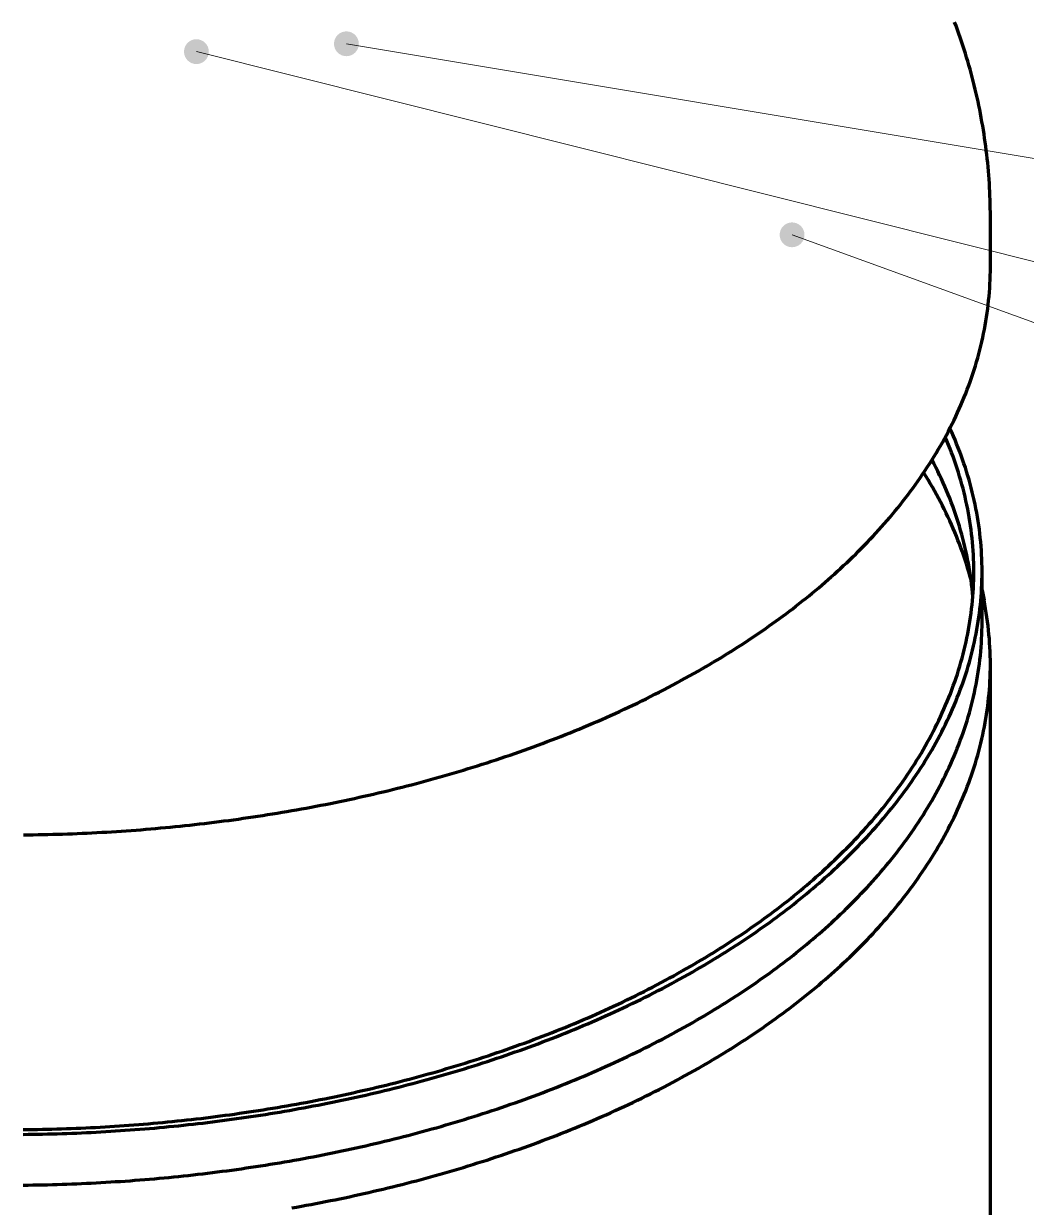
# Model space of a CAD drawing. Header units: millimetres. Extents: x 0 to 594, y 0 to 420.
# Drawn here: x 253.1 to 301.6, y 183 to 240.2 of the extents above; entities that cross this region are included whole.
import ezdxf

# ---------------------------------------------------------------- set-up
doc = ezdxf.new("R2010")
doc.units = ezdxf.units.MM
doc.layers.add('01-VISIBLE', color=7, linetype='CONTINUOUS', lineweight=70)
doc.layers.add('08-FINA', color=5, linetype='CONTINUOUS', lineweight=18)

msp = doc.modelspace()

# ---------------------------------------------------------------- hatches: boundary and pattern name
at = {"layer": '08-FINA'}
h = msp.add_hatch(color=7, dxfattribs=at)
h.dxf.hatch_style = 1
edge = h.paths.add_edge_path()
edge.add_arc((268.736, 239.247), 0.6, 0, 360)
h = msp.add_hatch(color=7, dxfattribs=at)
h.dxf.hatch_style = 1
edge = h.paths.add_edge_path()
edge.add_arc((261.489, 238.867), 0.6, 0, 360)
h = msp.add_hatch(color=7, dxfattribs=at)
h.dxf.hatch_style = 1
edge = h.paths.add_edge_path()
edge.add_arc((290.269, 230.018), 0.6, 0, 360)

# ---------------------------------------------------------------- linework, layer by layer
at = {"layer": '01-VISIBLE'}
for p, q in [((299.849, 228.452), (299.849, 230.901)), ((299.449, 211.302), (299.449, 213.752)), ((299.449, 212.846), (299.544, 212.364)), ((299.849, 90.461), (299.849, 209.261))]:
    msp.add_line(p, q, dxfattribs=at)
for points in [[(299.849, 230.901), (299.848, 231.101), (299.846, 231.301), (299.842, 231.501), (299.837, 231.701), (299.83, 231.901), (299.821, 232.101), (299.811, 232.301), (299.8, 232.501), (299.787, 232.7), (299.772, 232.9), (299.756, 233.099), (299.739, 233.299), (299.72, 233.498), (299.699, 233.697), (299.677, 233.896), (299.653, 234.094), (299.628, 234.293), (299.601, 234.491), (299.573, 234.689), (299.543, 234.887), (299.512, 235.085), (299.479, 235.282), (299.445, 235.479), (299.41, 235.676), (299.372, 235.873), (299.334, 236.069), (299.294, 236.265), (299.252, 236.461), (299.209, 236.656), (299.165, 236.851), (299.119, 237.046), (299.071, 237.24), (299.023, 237.434), (298.973, 237.628), (298.921, 237.821), (298.868, 238.014), (298.814, 238.207), (298.758, 238.399), (298.701, 238.591), (298.642, 238.782), (298.582, 238.973), (298.521, 239.163), (298.458, 239.353), (298.394, 239.543), (298.329, 239.732), (298.262, 239.921), (298.194, 240.109), (298.124, 240.296)], [(285.937, 209.06), (286.111, 209.161), (286.285, 209.263), (286.458, 209.366), (286.631, 209.469), (286.803, 209.574), (286.975, 209.679), (287.147, 209.785), (287.318, 209.892), (287.488, 209.999), (287.658, 210.108), (287.828, 210.217), (287.996, 210.327), (288.165, 210.438), (288.332, 210.55), (288.5, 210.662), (288.666, 210.776), (288.832, 210.89), (288.998, 211.005), (289.162, 211.121), (289.327, 211.238), (289.49, 211.356), (289.653, 211.475), (289.815, 211.594), (289.977, 211.715), (290.138, 211.836), (290.298, 211.958), (290.458, 212.081), (290.617, 212.205), (290.775, 212.33), (290.932, 212.456), (291.089, 212.583), (291.245, 212.711), (291.4, 212.839), (291.555, 212.969), (291.708, 213.099), (291.861, 213.231), (292.013, 213.363), (292.164, 213.496), (292.315, 213.631), (292.464, 213.766), (292.613, 213.902), (292.76, 214.039), (292.907, 214.177), (293.053, 214.316), (293.198, 214.457), (293.342, 214.598), (293.485, 214.74), (293.627, 214.883), (293.768, 215.027), (293.908, 215.172), (294.047, 215.318), (294.185, 215.465), (294.322, 215.613), (294.458, 215.762), (294.592, 215.912), (294.726, 216.063), (294.858, 216.215), (294.989, 216.368), (295.119, 216.522), (295.248, 216.677), (295.375, 216.833), (295.502, 216.99), (295.627, 217.148), (295.75, 217.308), (295.873, 217.468), (295.994, 217.629), (296.113, 217.791), (296.231, 217.954), (296.348, 218.119), (296.464, 218.284), (296.578, 218.45), (296.69, 218.618), (296.801, 218.786), (296.91, 218.955), (297.018, 219.126), (297.124, 219.297), (297.229, 219.469), (297.332, 219.643), (297.433, 219.817), (297.532, 219.992), (297.63, 220.168), (297.726, 220.345), (297.821, 220.524), (297.913, 220.703), (298.004, 220.883), (298.093, 221.064), (298.18, 221.245), (298.265, 221.428), (298.348, 221.612), (298.429, 221.796), (298.508, 221.982), (298.585, 222.168), (298.66, 222.355), (298.733, 222.543), (298.804, 222.732), (298.873, 222.921), (298.94, 223.111), (299.004, 223.302), (299.066, 223.494), (299.126, 223.686), (299.184, 223.88), (299.24, 224.073), (299.293, 224.268), (299.344, 224.463), (299.392, 224.658), (299.439, 224.855), (299.482, 225.051), (299.524, 225.249), (299.563, 225.446), (299.599, 225.645), (299.634, 225.843), (299.665, 226.042), (299.694, 226.242), (299.721, 226.441), (299.745, 226.642), (299.767, 226.842), (299.786, 227.043), (299.803, 227.243), (299.817, 227.445), (299.828, 227.646), (299.837, 227.847), (299.844, 228.049), (299.848, 228.25), (299.849, 228.452)], [(299.049, 213.752), (299.048, 213.954), (299.044, 214.157), (299.037, 214.359), (299.028, 214.562), (299.016, 214.764), (299.002, 214.966), (298.984, 215.168), (298.965, 215.37), (298.943, 215.571), (298.918, 215.772), (298.89, 215.973), (298.86, 216.173), (298.828, 216.373), (298.793, 216.573), (298.755, 216.772), (298.715, 216.97), (298.672, 217.169), (298.627, 217.366), (298.58, 217.563), (298.53, 217.759), (298.478, 217.955), (298.423, 218.15), (298.366, 218.345), (298.307, 218.538), (298.246, 218.731), (298.182, 218.924), (298.116, 219.115), (298.047, 219.306), (297.977, 219.496), (297.904, 219.685), (297.829, 219.873), (297.752, 220.061), (297.673, 220.247)], [(299.449, 213.752), (299.448, 213.956), (299.444, 214.16), (299.437, 214.364), (299.428, 214.568), (299.416, 214.772), (299.401, 214.976), (299.384, 215.179), (299.364, 215.383), (299.342, 215.586), (299.317, 215.788), (299.289, 215.991), (299.259, 216.193), (299.226, 216.394), (299.191, 216.595), (299.153, 216.796), (299.113, 216.996), (299.07, 217.196), (299.024, 217.395), (298.977, 217.593), (298.926, 217.791), (298.874, 217.989), (298.819, 218.185), (298.761, 218.381), (298.702, 218.577), (298.64, 218.771), (298.575, 218.965), (298.509, 219.158), (298.44, 219.35), (298.369, 219.542), (298.296, 219.732), (298.22, 219.922), (298.143, 220.111), (298.063, 220.299), (297.982, 220.486), (297.898, 220.673)], [(298.749, 214.353), (298.708, 214.553), (298.665, 214.753), (298.619, 214.952), (298.571, 215.15), (298.52, 215.348), (298.467, 215.546), (298.411, 215.742), (298.353, 215.938), (298.293, 216.134), (298.23, 216.328), (298.166, 216.522), (298.098, 216.715), (298.029, 216.907), (297.957, 217.098), (297.883, 217.289), (297.807, 217.479), (297.729, 217.667), (297.649, 217.855), (297.566, 218.042), (297.482, 218.228), (297.395, 218.414), (297.307, 218.598), (297.217, 218.781), (297.124, 218.963), (297.03, 219.145)], [(298.915, 213.345), (298.862, 213.541), (298.807, 213.737), (298.749, 213.931), (298.689, 214.125), (298.627, 214.319), (298.563, 214.511), (298.496, 214.703), (298.427, 214.894), (298.356, 215.084), (298.283, 215.274), (298.208, 215.462), (298.13, 215.65), (298.051, 215.837), (297.97, 216.023), (297.886, 216.208), (297.801, 216.392), (297.713, 216.576), (297.624, 216.758), (297.532, 216.939), (297.439, 217.12), (297.344, 217.299), (297.247, 217.478), (297.149, 217.655), (297.048, 217.832), (296.946, 218.007), (296.842, 218.182), (296.737, 218.355), (296.63, 218.528)], [(299.001, 212.527), (298.983, 212.731), (298.963, 212.935), (298.94, 213.139), (298.915, 213.342), (298.887, 213.545), (298.856, 213.748), (298.823, 213.95), (298.787, 214.152), (298.749, 214.353)], [(285.371, 194.687), (285.545, 194.788), (285.719, 194.89), (285.892, 194.992), (286.065, 195.096), (286.237, 195.2), (286.409, 195.305), (286.58, 195.411), (286.751, 195.518), (286.921, 195.626), (287.091, 195.734), (287.26, 195.844), (287.429, 195.954), (287.597, 196.065), (287.764, 196.177), (287.931, 196.289), (288.097, 196.403), (288.263, 196.518), (288.428, 196.633), (288.593, 196.749), (288.757, 196.866), (288.92, 196.984), (289.082, 197.103), (289.244, 197.223), (289.406, 197.344), (289.566, 197.465), (289.726, 197.588), (289.885, 197.711), (290.044, 197.835), (290.201, 197.961), (290.358, 198.087), (290.515, 198.214), (290.67, 198.342), (290.825, 198.471), (290.979, 198.601), (291.132, 198.732), (291.284, 198.864), (291.435, 198.997), (291.586, 199.131), (291.736, 199.265), (291.884, 199.401), (292.032, 199.538), (292.179, 199.676), (292.325, 199.814), (292.471, 199.954), (292.615, 200.095), (292.758, 200.236), (292.9, 200.379), (293.041, 200.523), (293.181, 200.667), (293.32, 200.813), (293.458, 200.96), (293.595, 201.108), (293.731, 201.256), (293.866, 201.406), (293.999, 201.557), (294.131, 201.709), (294.263, 201.862), (294.393, 202.015), (294.521, 202.17), (294.649, 202.326), (294.775, 202.483), (294.9, 202.641), (295.023, 202.801), (295.145, 202.961), (295.266, 203.122), (295.386, 203.284), (295.504, 203.447), (295.62, 203.611), (295.735, 203.777), (295.849, 203.943), (295.961, 204.11), (296.072, 204.279), (296.181, 204.448), (296.288, 204.619), (296.394, 204.79), (296.498, 204.962), (296.6, 205.136), (296.701, 205.31), (296.8, 205.486), (296.897, 205.662), (296.993, 205.839), (297.086, 206.018), (297.178, 206.197), (297.268, 206.377), (297.356, 206.558), (297.442, 206.741), (297.526, 206.923), (297.609, 207.107), (297.689, 207.292), (297.767, 207.478), (297.843, 207.664), (297.917, 207.852), (297.989, 208.04), (298.059, 208.229), (298.126, 208.419), (298.192, 208.609), (298.255, 208.8), (298.316, 208.992), (298.374, 209.185), (298.43, 209.378), (298.484, 209.572), (298.536, 209.767), (298.585, 209.962), (298.632, 210.158), (298.677, 210.355), (298.719, 210.552), (298.758, 210.749), (298.796, 210.947), (298.83, 211.146), (298.862, 211.344), (298.892, 211.544), (298.919, 211.743), (298.944, 211.943), (298.966, 212.143), (298.985, 212.344), (299.002, 212.545), (299.016, 212.745), (299.028, 212.947), (299.037, 213.148), (299.044, 213.349), (299.048, 213.55), (299.049, 213.752)], [(285.654, 194.523), (285.828, 194.624), (286.002, 194.726), (286.175, 194.829), (286.348, 194.933), (286.52, 195.037), (286.692, 195.142), (286.864, 195.248), (287.034, 195.355), (287.205, 195.463), (287.375, 195.571), (287.544, 195.68), (287.713, 195.791), (287.881, 195.901), (288.048, 196.013), (288.215, 196.126), (288.382, 196.24), (288.548, 196.354), (288.713, 196.469), (288.878, 196.585), (289.042, 196.702), (289.205, 196.82), (289.368, 196.939), (289.53, 197.059), (289.691, 197.179), (289.852, 197.301), (290.012, 197.423), (290.172, 197.546), (290.33, 197.671), (290.488, 197.796), (290.645, 197.922), (290.802, 198.049), (290.958, 198.176), (291.113, 198.305), (291.267, 198.435), (291.42, 198.566), (291.573, 198.697), (291.724, 198.83), (291.875, 198.964), (292.025, 199.098), (292.174, 199.234), (292.323, 199.37), (292.47, 199.507), (292.616, 199.646), (292.762, 199.785), (292.906, 199.926), (293.05, 200.067), (293.193, 200.209), (293.334, 200.353), (293.475, 200.497), (293.614, 200.642), (293.753, 200.789), (293.89, 200.936), (294.027, 201.084), (294.162, 201.234), (294.296, 201.384), (294.429, 201.536), (294.56, 201.688), (294.691, 201.842), (294.82, 201.996), (294.948, 202.152), (295.075, 202.308), (295.201, 202.466), (295.325, 202.624), (295.448, 202.784), (295.57, 202.945), (295.69, 203.106), (295.809, 203.269), (295.926, 203.433), (296.042, 203.598), (296.157, 203.763), (296.27, 203.93), (296.381, 204.098), (296.491, 204.267), (296.599, 204.437), (296.706, 204.608), (296.811, 204.78), (296.915, 204.952), (297.017, 205.126), (297.117, 205.301), (297.215, 205.477), (297.312, 205.654), (297.407, 205.832), (297.5, 206.01), (297.591, 206.19), (297.681, 206.37), (297.768, 206.552), (297.854, 206.734), (297.937, 206.918), (298.019, 207.102), (298.099, 207.287), (298.176, 207.473), (298.252, 207.66), (298.325, 207.847), (298.397, 208.036), (298.466, 208.225), (298.533, 208.415), (298.598, 208.606), (298.661, 208.797), (298.721, 208.989), (298.779, 209.182), (298.835, 209.376), (298.889, 209.57), (298.94, 209.765), (298.989, 209.96), (299.035, 210.156), (299.08, 210.353), (299.121, 210.55), (299.161, 210.748), (299.198, 210.946), (299.232, 211.144), (299.264, 211.343), (299.293, 211.543), (299.32, 211.742), (299.345, 211.942), (299.366, 212.143), (299.386, 212.343), (299.402, 212.544), (299.417, 212.745), (299.428, 212.946), (299.437, 213.148), (299.444, 213.349), (299.448, 213.55), (299.449, 213.752)], [(299.849, 209.261), (299.848, 209.469), (299.843, 209.677), (299.837, 209.885), (299.827, 210.093), (299.815, 210.301), (299.8, 210.509), (299.782, 210.716), (299.762, 210.923), (299.738, 211.13), (299.713, 211.337), (299.684, 211.543), (299.653, 211.749), (299.619, 211.954), (299.583, 212.159), (299.544, 212.364)], [(285.654, 192.074), (285.828, 192.175), (286.002, 192.277), (286.175, 192.38), (286.348, 192.483), (286.52, 192.588), (286.692, 192.693), (286.864, 192.799), (287.034, 192.906), (287.205, 193.013), (287.375, 193.122), (287.544, 193.231), (287.713, 193.341), (287.881, 193.452), (288.048, 193.564), (288.215, 193.677), (288.382, 193.79), (288.548, 193.904), (288.713, 194.02), (288.878, 194.136), (289.042, 194.253), (289.205, 194.371), (289.368, 194.49), (289.53, 194.609), (289.691, 194.73), (289.852, 194.851), (290.012, 194.974), (290.172, 195.097), (290.33, 195.221), (290.488, 195.346), (290.645, 195.472), (290.802, 195.599), (290.958, 195.727), (291.113, 195.856), (291.267, 195.986), (291.42, 196.116), (291.573, 196.248), (291.724, 196.38), (291.875, 196.514), (292.025, 196.649), (292.174, 196.784), (292.323, 196.92), (292.47, 197.058), (292.616, 197.196), (292.762, 197.336), (292.906, 197.476), (293.05, 197.617), (293.193, 197.76), (293.334, 197.903), (293.475, 198.048), (293.614, 198.193), (293.753, 198.339), (293.89, 198.487), (294.027, 198.635), (294.162, 198.784), (294.296, 198.935), (294.429, 199.086), (294.56, 199.239), (294.691, 199.392), (294.82, 199.547), (294.948, 199.702), (295.075, 199.859), (295.201, 200.016), (295.325, 200.175), (295.448, 200.335), (295.57, 200.495), (295.69, 200.657), (295.809, 200.82), (295.926, 200.983), (296.042, 201.148), (296.157, 201.314), (296.27, 201.481), (296.381, 201.649), (296.491, 201.818), (296.599, 201.987), (296.706, 202.158), (296.811, 202.33), (296.915, 202.503), (297.017, 202.677), (297.117, 202.852), (297.215, 203.027), (297.312, 203.204), (297.407, 203.382), (297.5, 203.561), (297.591, 203.74), (297.681, 203.921), (297.768, 204.102), (297.854, 204.285), (297.937, 204.468), (298.019, 204.652), (298.099, 204.837), (298.176, 205.023), (298.252, 205.21), (298.325, 205.398), (298.397, 205.586), (298.466, 205.775), (298.533, 205.965), (298.598, 206.156), (298.661, 206.348), (298.721, 206.54), (298.779, 206.733), (298.835, 206.926), (298.889, 207.121), (298.94, 207.315), (298.989, 207.511), (299.035, 207.707), (299.08, 207.904), (299.121, 208.101), (299.161, 208.298), (299.198, 208.496), (299.232, 208.695), (299.264, 208.894), (299.293, 209.093), (299.32, 209.293), (299.345, 209.493), (299.366, 209.693), (299.386, 209.894), (299.402, 210.095), (299.417, 210.296), (299.428, 210.497), (299.437, 210.698), (299.444, 210.899), (299.448, 211.101), (299.449, 211.302)], [(253.127, 201.031), (253.364, 201.034), (253.601, 201.037), (253.838, 201.041), (254.075, 201.046), (254.312, 201.051), (254.549, 201.057), (254.785, 201.064), (255.022, 201.071), (255.259, 201.079), (255.496, 201.088), (255.733, 201.097), (255.97, 201.107), (256.207, 201.118), (256.443, 201.13), (256.68, 201.142), (256.917, 201.155), (257.154, 201.168), (257.39, 201.182), (257.627, 201.197), (257.863, 201.213), (258.1, 201.229), (258.336, 201.246), (258.573, 201.264), (258.809, 201.282), (259.045, 201.301), (259.281, 201.321), (259.518, 201.342), (259.754, 201.363), (259.99, 201.385), (260.226, 201.407), (260.462, 201.43), (260.697, 201.454), (260.933, 201.479), (261.169, 201.504), (261.404, 201.531), (261.64, 201.557), (261.875, 201.585), (262.111, 201.613), (262.346, 201.642), (262.581, 201.671), (262.816, 201.702), (263.051, 201.733), (263.286, 201.764), (263.521, 201.797), (263.756, 201.83), (263.99, 201.864), (264.225, 201.899), (264.459, 201.934), (264.694, 201.97), (264.928, 202.007), (265.162, 202.044), (265.396, 202.082), (265.63, 202.121), (265.863, 202.161), (266.097, 202.201), (266.33, 202.242), (266.564, 202.284), (266.797, 202.327), (267.03, 202.37), (267.263, 202.414), (267.496, 202.459), (267.728, 202.505), (267.961, 202.551), (268.193, 202.598), (268.425, 202.646), (268.657, 202.695), (268.889, 202.744), (269.121, 202.794), (269.352, 202.845), (269.584, 202.896), (269.815, 202.949), (270.046, 203.002), (270.277, 203.056), (270.507, 203.111), (270.738, 203.166), (270.968, 203.222), (271.198, 203.279), (271.428, 203.337), (271.658, 203.396), (271.887, 203.455), (272.117, 203.515), (272.346, 203.576), (272.575, 203.638), (272.803, 203.7), (273.032, 203.764), (273.26, 203.828), (273.488, 203.893), (273.716, 203.959), (273.943, 204.025), (274.17, 204.093), (274.397, 204.161), (274.624, 204.23), (274.851, 204.3), (275.077, 204.371), (275.303, 204.442), (275.529, 204.515), (275.754, 204.588), (275.979, 204.662), (276.204, 204.737), (276.429, 204.813), (276.653, 204.889), (276.877, 204.967), (277.101, 205.045), (277.324, 205.124), (277.547, 205.204), (277.77, 205.285), (277.992, 205.367), (278.215, 205.45), (278.436, 205.534), (278.658, 205.618), (278.879, 205.704), (279.1, 205.79), (279.32, 205.877), (279.54, 205.965), (279.76, 206.055), (279.979, 206.145), (280.198, 206.235), (280.417, 206.327), (280.635, 206.42), (280.852, 206.514), (281.07, 206.609), (281.287, 206.704), (281.503, 206.801), (281.719, 206.898), (281.935, 206.997), (282.15, 207.096), (282.365, 207.197), (282.579, 207.298), (282.793, 207.401), (283.006, 207.504), (283.219, 207.609), (283.431, 207.714), (283.643, 207.82), (283.854, 207.928), (284.065, 208.036), (284.275, 208.146), (284.485, 208.256), (284.694, 208.368), (284.902, 208.481), (285.11, 208.594), (285.318, 208.709), (285.525, 208.825), (285.731, 208.942), (285.937, 209.06)], [(285.937, 189.869), (286.111, 189.97), (286.285, 190.072), (286.458, 190.175), (286.631, 190.279), (286.803, 190.383), (286.975, 190.488), (287.147, 190.594), (287.318, 190.701), (287.488, 190.809), (287.658, 190.917), (287.828, 191.026), (287.996, 191.136), (288.165, 191.247), (288.332, 191.359), (288.5, 191.472), (288.666, 191.585), (288.832, 191.7), (288.998, 191.815), (289.162, 191.931), (289.327, 192.048), (289.49, 192.166), (289.653, 192.284), (289.815, 192.404), (289.977, 192.524), (290.138, 192.645), (290.298, 192.768), (290.458, 192.891), (290.617, 193.015), (290.775, 193.14), (290.932, 193.266), (291.089, 193.392), (291.245, 193.52), (291.4, 193.649), (291.555, 193.778), (291.708, 193.909), (291.861, 194.04), (292.013, 194.172), (292.164, 194.306), (292.315, 194.44), (292.464, 194.575), (292.613, 194.711), (292.76, 194.849), (292.907, 194.987), (293.053, 195.126), (293.198, 195.266), (293.342, 195.407), (293.485, 195.549), (293.627, 195.692), (293.768, 195.836), (293.908, 195.981), (294.047, 196.127), (294.185, 196.274), (294.322, 196.422), (294.458, 196.571), (294.592, 196.721), (294.726, 196.872), (294.858, 197.024), (294.989, 197.177), (295.119, 197.331), (295.248, 197.486), (295.375, 197.643), (295.502, 197.8), (295.627, 197.958), (295.75, 198.117), (295.873, 198.277), (295.994, 198.438), (296.113, 198.601), (296.231, 198.764), (296.348, 198.928), (296.464, 199.093), (296.578, 199.26), (296.69, 199.427), (296.801, 199.595), (296.91, 199.765), (297.018, 199.935), (297.124, 200.106), (297.229, 200.279), (297.332, 200.452), (297.433, 200.626), (297.532, 200.801), (297.63, 200.978), (297.726, 201.155), (297.821, 201.333), (297.913, 201.512), (298.004, 201.692), (298.093, 201.873), (298.18, 202.055), (298.265, 202.238), (298.348, 202.421), (298.429, 202.606), (298.508, 202.791), (298.585, 202.977), (298.66, 203.164), (298.733, 203.352), (298.804, 203.541), (298.873, 203.73), (298.94, 203.921), (299.004, 204.112), (299.066, 204.303), (299.126, 204.496), (299.184, 204.689), (299.24, 204.883), (299.293, 205.077), (299.344, 205.272), (299.392, 205.468), (299.439, 205.664), (299.482, 205.861), (299.524, 206.058), (299.563, 206.256), (299.599, 206.454), (299.634, 206.653), (299.665, 206.852), (299.694, 207.051), (299.721, 207.251), (299.745, 207.451), (299.767, 207.651), (299.786, 207.852), (299.803, 208.053), (299.817, 208.254), (299.828, 208.455), (299.837, 208.657), (299.844, 208.858), (299.848, 209.06), (299.849, 209.261)], [(253.113, 186.793), (253.346, 186.796), (253.579, 186.799), (253.812, 186.803), (254.046, 186.807), (254.279, 186.813), (254.511, 186.818), (254.744, 186.825), (254.977, 186.832), (255.21, 186.84), (255.443, 186.849), (255.676, 186.858), (255.909, 186.868), (256.142, 186.879), (256.375, 186.89), (256.607, 186.902), (256.84, 186.915), (257.073, 186.928), (257.305, 186.942), (257.538, 186.957), (257.77, 186.972), (258.003, 186.988), (258.235, 187.005), (258.468, 187.022), (258.7, 187.04), (258.932, 187.059), (259.165, 187.078), (259.397, 187.098), (259.629, 187.119), (259.861, 187.141), (260.093, 187.163), (260.325, 187.186), (260.557, 187.209), (260.789, 187.234), (261.02, 187.258), (261.252, 187.284), (261.484, 187.31), (261.715, 187.337), (261.946, 187.365), (262.178, 187.394), (262.409, 187.423), (262.64, 187.452), (262.871, 187.483), (263.102, 187.514), (263.333, 187.546), (263.564, 187.579), (263.794, 187.612), (264.025, 187.646), (264.255, 187.681), (264.486, 187.716), (264.716, 187.752), (264.946, 187.789), (265.176, 187.827), (265.406, 187.865), (265.636, 187.904), (265.865, 187.944), (266.095, 187.984), (266.324, 188.025), (266.554, 188.067), (266.783, 188.11), (267.012, 188.153), (267.241, 188.197), (267.469, 188.242), (267.698, 188.287), (267.926, 188.334), (268.154, 188.381), (268.383, 188.429), (268.611, 188.477), (268.838, 188.526), (269.066, 188.576), (269.293, 188.627), (269.521, 188.678), (269.748, 188.731), (269.975, 188.784), (270.202, 188.837), (270.428, 188.892), (270.655, 188.947), (270.881, 189.003), (271.107, 189.06), (271.333, 189.118), (271.558, 189.176), (271.784, 189.235), (272.009, 189.295), (272.234, 189.356), (272.459, 189.417), (272.683, 189.48), (272.908, 189.543), (273.132, 189.607), (273.356, 189.671), (273.579, 189.737), (273.803, 189.803), (274.026, 189.87), (274.249, 189.938), (274.472, 190.007), (274.694, 190.076), (274.916, 190.147), (275.138, 190.218), (275.36, 190.29), (275.581, 190.363), (275.802, 190.436), (276.023, 190.511), (276.244, 190.586), (276.464, 190.662), (276.684, 190.739), (276.903, 190.817), (277.123, 190.896), (277.342, 190.976), (277.561, 191.056), (277.779, 191.138), (277.997, 191.22), (278.215, 191.303), (278.432, 191.387), (278.649, 191.472), (278.866, 191.558), (279.082, 191.644), (279.298, 191.732), (279.514, 191.82), (279.729, 191.91), (279.944, 192), (280.158, 192.091), (280.372, 192.183), (280.586, 192.277), (280.799, 192.371), (281.012, 192.466), (281.224, 192.561), (281.436, 192.658), (281.648, 192.756), (281.859, 192.855), (282.07, 192.955), (282.28, 193.055), (282.49, 193.157), (282.699, 193.26), (282.908, 193.363), (283.116, 193.468), (283.323, 193.574), (283.531, 193.68), (283.737, 193.788), (283.944, 193.897), (284.149, 194.006), (284.354, 194.117), (284.559, 194.229), (284.763, 194.342), (284.966, 194.456), (285.169, 194.571), (285.371, 194.687)], [(253.12, 186.562), (253.355, 186.565), (253.59, 186.568), (253.825, 186.572), (254.06, 186.577), (254.295, 186.582), (254.53, 186.588), (254.765, 186.594), (255, 186.602), (255.235, 186.61), (255.47, 186.618), (255.705, 186.628), (255.939, 186.638), (256.174, 186.648), (256.409, 186.66), (256.644, 186.672), (256.878, 186.685), (257.113, 186.698), (257.348, 186.712), (257.582, 186.727), (257.817, 186.742), (258.051, 186.759), (258.286, 186.776), (258.52, 186.793), (258.755, 186.811), (258.989, 186.83), (259.223, 186.85), (259.457, 186.87), (259.691, 186.891), (259.925, 186.913), (260.159, 186.935), (260.393, 186.958), (260.627, 186.982), (260.861, 187.006), (261.095, 187.032), (261.328, 187.057), (261.562, 187.084), (261.795, 187.111), (262.029, 187.139), (262.262, 187.168), (262.495, 187.197), (262.728, 187.227), (262.961, 187.258), (263.194, 187.289), (263.427, 187.322), (263.66, 187.354), (263.892, 187.388), (264.125, 187.422), (264.357, 187.457), (264.59, 187.493), (264.822, 187.529), (265.054, 187.567), (265.286, 187.605), (265.518, 187.643), (265.75, 187.682), (265.981, 187.723), (266.213, 187.763), (266.444, 187.805), (266.675, 187.847), (266.906, 187.89), (267.137, 187.934), (267.368, 187.978), (267.599, 188.023), (267.829, 188.069), (268.06, 188.116), (268.29, 188.163), (268.52, 188.212), (268.75, 188.261), (268.98, 188.31), (269.209, 188.361), (269.439, 188.412), (269.668, 188.464), (269.897, 188.516), (270.126, 188.57), (270.354, 188.624), (270.583, 188.679), (270.811, 188.735), (271.04, 188.791), (271.267, 188.849), (271.495, 188.907), (271.723, 188.966), (271.95, 189.025), (272.177, 189.086), (272.404, 189.147), (272.631, 189.209), (272.857, 189.272), (273.084, 189.335), (273.31, 189.4), (273.536, 189.465), (273.761, 189.531), (273.987, 189.598), (274.212, 189.666), (274.436, 189.734), (274.661, 189.803), (274.885, 189.874), (275.109, 189.944), (275.333, 190.016), (275.557, 190.089), (275.78, 190.162), (276.003, 190.237), (276.226, 190.312), (276.448, 190.388), (276.67, 190.465), (276.892, 190.542), (277.114, 190.621), (277.335, 190.7), (277.556, 190.781), (277.776, 190.862), (277.997, 190.944), (278.217, 191.027), (278.436, 191.111), (278.656, 191.195), (278.874, 191.281), (279.093, 191.368), (279.311, 191.455), (279.529, 191.543), (279.746, 191.633), (279.963, 191.723), (280.18, 191.814), (280.396, 191.906), (280.612, 191.999), (280.828, 192.093), (281.043, 192.187), (281.258, 192.283), (281.472, 192.38), (281.686, 192.478), (281.899, 192.576), (282.112, 192.676), (282.324, 192.777), (282.536, 192.878), (282.748, 192.981), (282.959, 193.084), (283.169, 193.189), (283.379, 193.294), (283.589, 193.401), (283.798, 193.508), (284.006, 193.617), (284.214, 193.727), (284.422, 193.837), (284.628, 193.949), (284.835, 194.062), (285.04, 194.176), (285.245, 194.29), (285.45, 194.406), (285.654, 194.523)], [(253.12, 184.113), (253.355, 184.115), (253.59, 184.119), (253.825, 184.123), (254.06, 184.127), (254.295, 184.132), (254.53, 184.138), (254.765, 184.145), (255, 184.152), (255.235, 184.16), (255.47, 184.169), (255.705, 184.178), (255.939, 184.188), (256.174, 184.199), (256.409, 184.21), (256.644, 184.222), (256.878, 184.235), (257.113, 184.249), (257.348, 184.263), (257.582, 184.278), (257.817, 184.293), (258.051, 184.309), (258.286, 184.326), (258.52, 184.344), (258.755, 184.362), (258.989, 184.381), (259.223, 184.4), (259.457, 184.421), (259.691, 184.442), (259.925, 184.463), (260.159, 184.486), (260.393, 184.509), (260.627, 184.532), (260.861, 184.557), (261.095, 184.582), (261.328, 184.608), (261.562, 184.634), (261.795, 184.662), (262.029, 184.69), (262.262, 184.718), (262.495, 184.748), (262.728, 184.778), (262.961, 184.808), (263.194, 184.84), (263.427, 184.872), (263.66, 184.905), (263.892, 184.938), (264.125, 184.973), (264.357, 185.008), (264.59, 185.044), (264.822, 185.08), (265.054, 185.117), (265.286, 185.155), (265.518, 185.194), (265.75, 185.233), (265.981, 185.273), (266.213, 185.314), (266.444, 185.355), (266.675, 185.398), (266.906, 185.441), (267.137, 185.484), (267.368, 185.529), (267.599, 185.574), (267.829, 185.62), (268.06, 185.667), (268.29, 185.714), (268.52, 185.762), (268.75, 185.811), (268.98, 185.861), (269.209, 185.911), (269.439, 185.962), (269.668, 186.014), (269.897, 186.067), (270.126, 186.12), (270.354, 186.175), (270.583, 186.23), (270.811, 186.285), (271.04, 186.342), (271.267, 186.399), (271.495, 186.457), (271.723, 186.516), (271.95, 186.576), (272.177, 186.636), (272.404, 186.697), (272.631, 186.76), (272.857, 186.822), (273.084, 186.886), (273.31, 186.95), (273.536, 187.016), (273.761, 187.082), (273.987, 187.148), (274.212, 187.216), (274.436, 187.285), (274.661, 187.354), (274.885, 187.424), (275.109, 187.495), (275.333, 187.567), (275.557, 187.639), (275.78, 187.713), (276.003, 187.787), (276.226, 187.862), (276.448, 187.938), (276.67, 188.015), (276.892, 188.093), (277.114, 188.171), (277.335, 188.251), (277.556, 188.331), (277.776, 188.412), (277.997, 188.494), (278.217, 188.577), (278.436, 188.661), (278.656, 188.746), (278.874, 188.832), (279.093, 188.918), (279.311, 189.005), (279.529, 189.094), (279.746, 189.183), (279.963, 189.273), (280.18, 189.364), (280.396, 189.456), (280.612, 189.549), (280.828, 189.643), (281.043, 189.738), (281.258, 189.834), (281.472, 189.93), (281.686, 190.028), (281.899, 190.127), (282.112, 190.226), (282.324, 190.327), (282.536, 190.429), (282.748, 190.531), (282.959, 190.635), (283.169, 190.739), (283.379, 190.845), (283.589, 190.951), (283.798, 191.059), (284.006, 191.168), (284.214, 191.277), (284.422, 191.388), (284.628, 191.5), (284.835, 191.612), (285.04, 191.726), (285.245, 191.841), (285.45, 191.957), (285.654, 192.074)], [(266.097, 183.011), (266.33, 183.052), (266.564, 183.094), (266.797, 183.136), (267.03, 183.18), (267.263, 183.224), (267.496, 183.269), (267.728, 183.314), (267.961, 183.361), (268.193, 183.408), (268.425, 183.455), (268.657, 183.504), (268.889, 183.553), (269.121, 183.603), (269.352, 183.654), (269.584, 183.706), (269.815, 183.758), (270.046, 183.811), (270.277, 183.865), (270.507, 183.92), (270.738, 183.975), (270.968, 184.032), (271.198, 184.089), (271.428, 184.146), (271.658, 184.205), (271.887, 184.264), (272.117, 184.325), (272.346, 184.386), (272.575, 184.447), (272.803, 184.51), (273.032, 184.573), (273.26, 184.637), (273.488, 184.702), (273.716, 184.768), (273.943, 184.835), (274.17, 184.902), (274.397, 184.97), (274.624, 185.039), (274.851, 185.109), (275.077, 185.18), (275.303, 185.252), (275.529, 185.324), (275.754, 185.397), (275.979, 185.471), (276.204, 185.546), (276.429, 185.622), (276.653, 185.699), (276.877, 185.776), (277.101, 185.855), (277.324, 185.934), (277.547, 186.014), (277.77, 186.095), (277.992, 186.177), (278.215, 186.26), (278.436, 186.343), (278.658, 186.428), (278.879, 186.513), (279.1, 186.599), (279.32, 186.687), (279.54, 186.775), (279.76, 186.864), (279.979, 186.954), (280.198, 187.045), (280.417, 187.137), (280.635, 187.23), (280.852, 187.323), (281.07, 187.418), (281.287, 187.514), (281.503, 187.61), (281.719, 187.708), (281.935, 187.806), (282.15, 187.906), (282.365, 188.006), (282.579, 188.108), (282.793, 188.21), (283.006, 188.314), (283.219, 188.418), (283.431, 188.523), (283.643, 188.63), (283.854, 188.737), (284.065, 188.846), (284.275, 188.955), (284.485, 189.066), (284.694, 189.177), (284.902, 189.29), (285.11, 189.404), (285.318, 189.519), (285.525, 189.634), (285.731, 189.751), (285.937, 189.869)]]:
    msp.add_lwpolyline(points, dxfattribs=at)
at = {"layer": '08-FINA'}
for p, q in [((369.561, 222.416), (268.736, 239.247)), ((369.635, 211.769), (261.489, 238.867)), ((369.769, 201.209), (290.269, 230.018))]:
    msp.add_line(p, q, dxfattribs=at)

doc.saveas('drawing.dxf')
